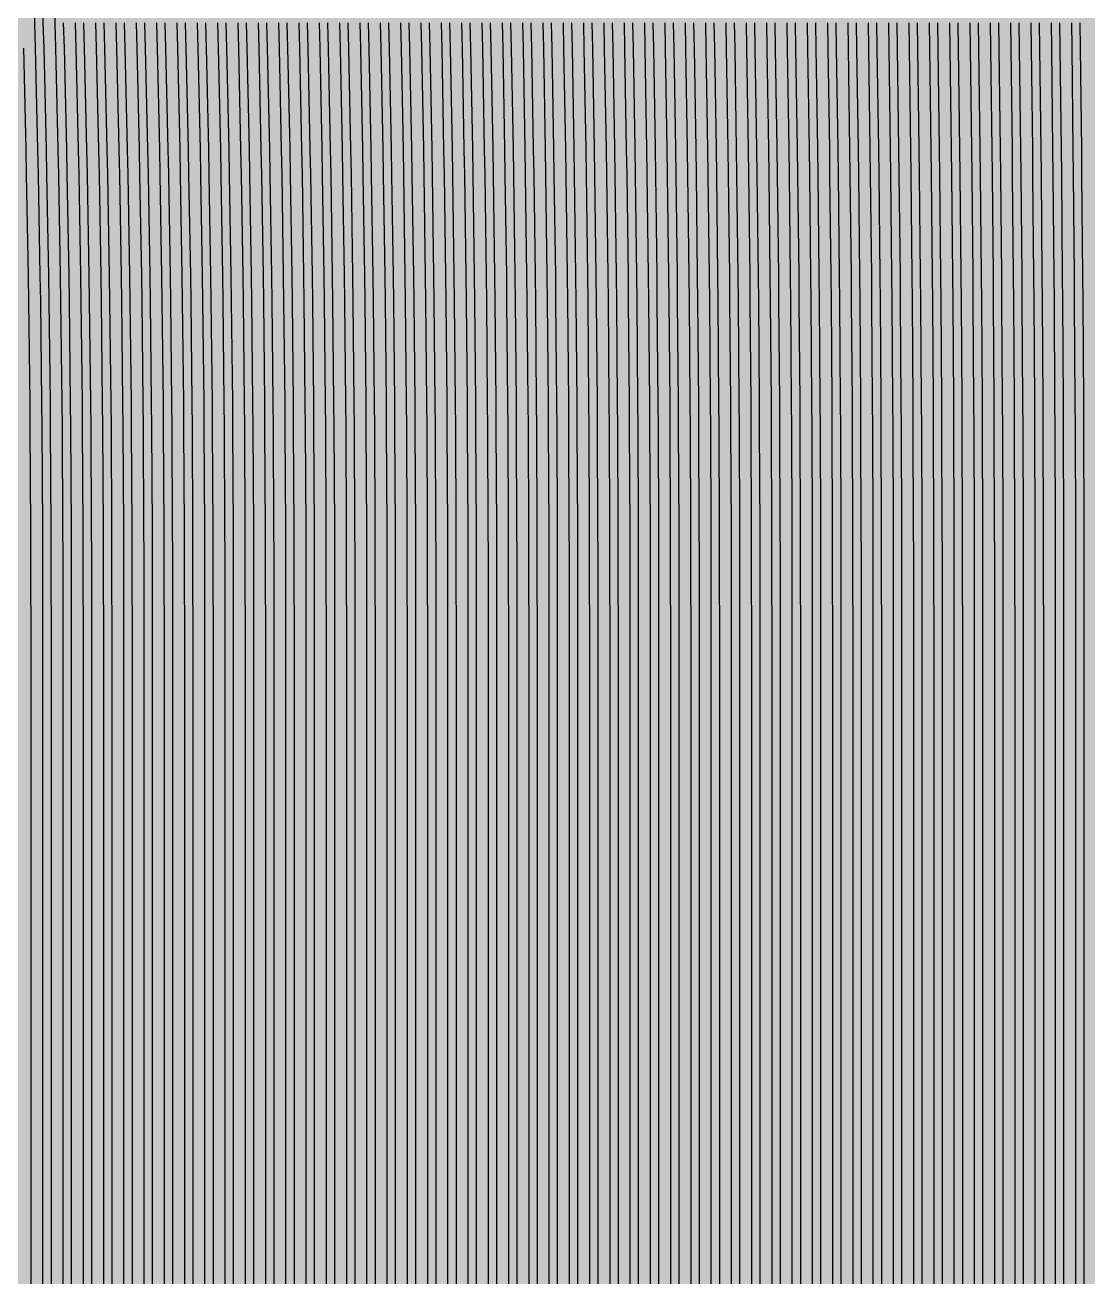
# Model space of a CAD drawing. Header units: metres. Extents: x -7240 to 10960, y -29667 to 1823.
# Drawn here: x 1337.5 to 1599.9, y -17857.6 to -17548.5 of the extents above; entities that cross this region are included whole.
import ezdxf

# ---------------------------------------------------------------- set-up
doc = ezdxf.new("R2010")
doc.units = ezdxf.units.M
doc.layers.add('Metal1', color=4, linetype='CONTINUOUS')
doc.layers.add('Polyimide', color=7, linetype='CONTINUOUS')

msp = doc.modelspace()

# ---------------------------------------------------------------- hatches: boundary and pattern name
at = {"layer": 'Polyimide'}
msp.add_hatch(color=7, dxfattribs=at).paths.add_polyline_path([(4088.45, -11806.89), (4098.72, -11851.21), (4115.58, -11893.47), (4138.63, -11932.7), (4167.35, -11967.99), (4201.08, -11998.53), (4239.03, -12023.62), (4280.35, -12042.68), (4349.18, -12073.73), (4413.2, -12113.76), (4471.26, -12162.04), (4522.3, -12217.69), (4565.39, -12279.7), (4599.74, -12346.94), (4624.73, -12418.19), (4639.91, -12492.16), (4645, -12567.5), (4639.91, -12642.84), (4624.73, -12716.8), (4599.74, -12788.06), (4565.39, -12855.3), (4522.3, -12917.31), (4471.26, -12972.96), (4413.2, -13021.24), (4349.18, -13061.27), (4280.35, -13092.32), (4239.03, -13111.38), (4201.08, -13136.47), (4167.35, -13167.01), (4138.63, -13202.3), (4115.58, -13241.52), (4098.72, -13283.78), (4088.45, -13328.11), (4085, -13373.48), (4085, -13567.5), (4099.45, -13861.55), (4142.64, -14152.77), (4214.18, -14438.35), (4313.36, -14715.55), (4439.24, -14981.69), (4590.59, -15234.21), (4765.97, -15470.68), (4963.68, -15688.82), (5181.82, -15886.53), (5418.29, -16061.91), (5670.81, -16213.26), (5936.95, -16339.14), (6214.15, -16438.32), (6499.73, -16509.85), (6790.95, -16553.05), (7085, -16567.5), (9960.38, -16567.5), (10038.79, -16571.35), (10116.45, -16582.87), (10192.6, -16601.95), (10266.52, -16628.4), (10337.49, -16661.96), (10404.83, -16702.32), (10467.89, -16749.09), (10526.06, -16801.81), (10578.78, -16859.98), (10625.55, -16923.04), (10665.91, -16990.38), (10699.48, -17061.35), (10725.93, -17135.27), (10745, -17211.43), (10756.52, -17289.08), (10760.38, -17367.5), (10760.38, -21957.3), (10721.61, -22012.91), (10685.97, -22070.59), (10653.58, -22130.14), (10624.53, -22191.39), (10598.92, -22254.16), (10576.82, -22318.25), (10558.3, -22383.46), (10543.41, -22449.6), (10532.21, -22516.46), (10524.72, -22583.84), (10520.97, -22651.53), (10520.97, -22719.32), (10524.72, -22787.01), (10532.21, -22854.38), (10543.41, -22921.24), (10558.3, -22987.38), (10576.82, -23052.6), (10598.92, -23116.68), (10624.53, -23179.45), (10653.58, -23240.71), (10685.97, -23300.26), (10721.61, -23357.93), (10760.38, -23413.54), (10760.38, -28667.5), (10756.52, -28745.91), (10745, -28823.57), (10725.93, -28899.73), (10699.48, -28973.65), (10665.91, -29044.62), (10625.55, -29111.96), (10578.78, -29175.01), (10526.06, -29233.19), (10467.89, -29285.91), (10404.83, -29332.68), (10337.49, -29373.04), (10266.52, -29406.6), (10192.6, -29433.05), (10116.45, -29452.13), (10038.79, -29463.65), (9960.38, -29467.5), (-6239.63, -29467.5), (-6318.04, -29463.65), (-6395.7, -29452.13), (-6471.85, -29433.05), (-6545.77, -29406.6), (-6616.74, -29373.04), (-6684.08, -29332.68), (-6747.14, -29285.91), (-6805.31, -29233.19), (-6858.03, -29175.01), (-6904.8, -29111.96), (-6945.16, -29044.62), (-6978.73, -28973.65), (-7005.18, -28899.73), (-7024.25, -28823.57), (-7035.77, -28745.91), (-7039.63, -28667.5), (-7039.63, -23426.32), (-6999.36, -23370.07), (-6962.33, -23311.63), (-6928.66, -23251.2), (-6898.45, -23188.96), (-6871.81, -23125.12), (-6848.81, -23059.88), (-6829.53, -22993.44), (-6814.04, -22926.02), (-6802.37, -22857.83), (-6794.57, -22789.09), (-6790.67, -22720.02), (-6790.67, -22650.84), (-6794.57, -22581.77), (-6802.37, -22513.03), (-6814.04, -22444.84), (-6829.53, -22377.42), (-6848.81, -22310.98), (-6871.81, -22245.74), (-6898.45, -22181.89), (-6928.66, -22119.66), (-6962.33, -22059.22), (-6999.36, -22000.79), (-7039.63, -21944.54), (-7039.63, -17367.5), (-7035.77, -17289.08), (-7024.25, -17211.43), (-7005.18, -17135.27), (-6978.73, -17061.35), (-6945.16, -16990.38), (-6904.8, -16923.04), (-6858.03, -16859.98), (-6805.31, -16801.81), (-6747.14, -16749.09), (-6684.08, -16702.32), (-6616.74, -16661.96), (-6545.77, -16628.4), (-6471.85, -16601.95), (-6395.7, -16582.87), (-6318.04, -16571.35), (-6239.63, -16567.5), (-3334, -16567.5), (-3039.95, -16553.05), (-2748.73, -16509.85), (-2463.15, -16438.32), (-2185.95, -16339.14), (-1919.81, -16213.26), (-1667.29, -16061.91), (-1430.82, -15886.53), (-1212.68, -15688.82), (-1014.97, -15470.68), (-839.59, -15234.21), (-688.24, -14981.69), (-562.36, -14715.55), (-463.18, -14438.35), (-391.64, -14152.77), (-348.45, -13861.55), (-334, -13567.5), (-334, -13373.48), (-337.45, -13328.11), (-347.72, -13283.78), (-364.58, -13241.52), (-387.63, -13202.3), (-416.35, -13167.01), (-450.08, -13136.47), (-488.03, -13111.38), (-529.35, -13092.32), (-529.35, -13092.32), (-598.18, -13061.27), (-662.2, -13021.24), (-720.26, -12972.96), (-771.3, -12917.31), (-814.39, -12855.3), (-848.74, -12788.06), (-873.73, -12716.8), (-888.91, -12642.84), (-894, -12567.5), (-888.91, -12492.16), (-873.73, -12418.19), (-848.74, -12346.94), (-814.39, -12279.7), (-771.3, -12217.69), (-720.26, -12162.04), (-662.2, -12113.76), (-598.18, -12073.73), (-529.35, -12042.68), (-488.03, -12023.62), (-450.08, -11998.53), (-416.35, -11967.99), (-387.63, -11932.7), (-364.58, -11893.47), (-347.72, -11851.21), (-337.45, -11806.89), (-334, -11761.52), (-334, -11074.31), (-337.45, -11028.94), (-347.72, -10984.62), (-364.58, -10942.36), (-387.63, -10903.13), (-416.35, -10867.84), (-450.08, -10837.3), (-488.03, -10812.21), (-529.35, -10793.16), (-529.35, -10793.16), (-598.18, -10762.1), (-662.2, -10722.07), (-720.26, -10673.8), (-771.3, -10618.15), (-814.39, -10556.13), (-848.74, -10488.89), (-873.73, -10417.64), (-888.91, -10343.67), (-894, -10268.33), (-888.91, -10192.99), (-873.73, -10119.03), (-848.74, -10047.77), (-814.39, -9980.53), (-771.3, -9918.52), (-720.26, -9862.87), (-662.2, -9814.59), (-598.18, -9774.56), (-529.35, -9743.51), (-488.03, -9724.45), (-450.08, -9699.36), (-416.35, -9668.82), (-387.63, -9633.53), (-364.58, -9594.31), (-347.72, -9552.05), (-337.45, -9507.72), (-334, -9462.35), (-334, -8775.14), (-337.45, -8729.78), (-347.72, -8685.45), (-364.58, -8643.19), (-387.63, -8603.96), (-416.35, -8568.68), (-450.08, -8538.14), (-488.03, -8513.05), (-529.35, -8493.99), (-529.35, -8493.99), (-598.18, -8462.94), (-662.2, -8422.91), (-720.26, -8374.63), (-771.3, -8318.98), (-814.39, -8256.97), (-848.74, -8189.73), (-873.73, -8118.47), (-888.91, -8044.5), (-894, -7969.17), (-888.91, -7893.83), (-873.73, -7819.86), (-848.74, -7748.61), (-814.39, -7681.36), (-771.3, -7619.35), (-720.26, -7563.7), (-662.2, -7515.42), (-598.18, -7475.4), (-529.35, -7444.34), (-529.35, -7444.34), (-488.03, -7425.28), (-450.08, -7400.2), (-416.35, -7369.66), (-387.63, -7334.37), (-364.58, -7295.14), (-347.72, -7252.88), (-337.45, -7208.56), (-334, -7163.19), (-334, -6475.98), (-337.45, -6430.61), (-347.72, -6386.29), (-364.58, -6344.02), (-387.63, -6304.8), (-416.35, -6269.51), (-450.08, -6238.97), (-488.03, -6213.88), (-529.35, -6194.82), (-529.35, -6194.82), (-598.18, -6163.77), (-662.2, -6123.74), (-720.26, -6075.46), (-771.3, -6019.81), (-814.39, -5957.8), (-848.74, -5890.56), (-873.73, -5819.31), (-888.91, -5745.34), (-894, -5670), (-888.91, -5594.66), (-873.73, -5520.69), (-848.74, -5449.44), (-814.39, -5382.2), (-771.3, -5320.19), (-720.26, -5264.54), (-662.2, -5216.26), (-598.18, -5176.23), (-529.35, -5145.18), (-529.35, -5145.18), (-488.03, -5126.12), (-450.08, -5101.03), (-416.35, -5070.49), (-387.63, -5035.2), (-364.58, -4995.98), (-347.72, -4953.71), (-337.45, -4909.39), (-334, -4864.02), (-334, 380), (-334, 1522.5), (-289, 1522.5), (-288.78, 1515.63), (-288.1, 1508.79), (-286.98, 1502.02), (-285.42, 1495.32), (-283.43, 1488.75), (-281.01, 1482.32), (-278.17, 1476.06), (-274.93, 1470), (-271.3, 1464.17), (-267.3, 1458.58), (-262.94, 1453.27), (-258.25, 1448.25), (-253.23, 1443.56), (-247.92, 1439.2), (-242.33, 1435.2), (-236.5, 1431.57), (-230.44, 1428.33), (-224.18, 1425.49), (-217.75, 1423.07), (-211.18, 1421.08), (-204.48, 1419.52), (-197.71, 1418.4), (-190.87, 1417.72), (-184, 1417.5), (-177.13, 1417.72), (-170.29, 1418.4), (-163.52, 1419.52), (-156.82, 1421.08), (-150.25, 1423.07), (-143.82, 1425.49), (-137.56, 1428.33), (-131.5, 1431.57), (-125.67, 1435.2), (-120.08, 1439.2), (-114.77, 1443.56), (-109.75, 1448.25), (-105.06, 1453.27), (-100.7, 1458.58), (-96.7, 1464.17), (-93.07, 1470), (-89.83, 1476.06), (-86.99, 1482.32), (-84.57, 1488.75), (-82.58, 1495.32), (-81.02, 1502.02), (-79.9, 1508.79), (-79.22, 1515.63), (-79, 1522.5), (1786, 1522.5), (3835, 1522.5), (3835.21, 1529.04), (3835.86, 1535.55), (3836.92, 1542.01), (3838.41, 1548.38), (3840.31, 1554.64), (3842.61, 1560.77), (3845.31, 1566.73), (3848.4, 1572.5), (3851.85, 1578.06), (3855.66, 1583.38), (3859.82, 1588.43), (3864.29, 1593.21), (3869.07, 1597.68), (3874.12, 1601.84), (3879.44, 1605.65), (3885, 1609.1), (3890.77, 1612.19), (3896.73, 1614.89), (3902.86, 1617.19), (3909.12, 1619.09), (3915.49, 1620.58), (3921.95, 1621.64), (3928.46, 1622.29), (3935, 1622.5), (3941.54, 1622.29), (3948.05, 1621.64), (3954.51, 1620.58), (3960.88, 1619.09), (3967.14, 1617.19), (3973.27, 1614.89), (3979.23, 1612.19), (3985, 1609.1), (3990.56, 1605.65), (3995.88, 1601.84), (4000.93, 1597.68), (4005.71, 1593.21), (4010.18, 1588.43), (4014.34, 1583.38), (4018.15, 1578.06), (4021.6, 1572.5), (4024.69, 1566.73), (4027.39, 1560.77), (4029.69, 1554.64), (4031.59, 1548.38), (4033.08, 1542.01), (4034.14, 1535.55), (4034.79, 1529.04), (4035, 1522.5), (4085, 1522.5), (4085, 380), (4085, 330), (4085, -4864.02), (4088.45, -4909.39), (4098.72, -4953.71), (4115.58, -4995.98), (4138.63, -5035.2), (4167.35, -5070.49), (4201.08, -5101.03), (4239.03, -5126.12), (4280.35, -5145.18), (4280.35, -5145.18), (4349.18, -5176.23), (4413.2, -5216.26), (4471.26, -5264.54), (4522.3, -5320.19), (4565.39, -5382.2), (4599.74, -5449.44), (4624.73, -5520.69), (4639.91, -5594.66), (4645, -5670), (4639.91, -5745.34), (4624.73, -5819.31), (4599.74, -5890.56), (4565.39, -5957.8), (4522.3, -6019.81), (4471.26, -6075.46), (4413.2, -6123.74), (4349.18, -6163.77), (4280.35, -6194.82), (4239.03, -6213.88), (4201.08, -6238.97), (4167.35, -6269.51), (4138.63, -6304.8), (4115.58, -6344.02), (4098.72, -6386.29), (4088.45, -6430.61), (4085, -6475.98), (4085, -11761.52), (4088.45, -11806.89)])

# ---------------------------------------------------------------- linework, layer by layer
at = {"layer": 'Metal1'}
for points in [[(1346.88, -18191.69), (1346.88, -17704.18), (1346.84, -17679.19), (1346.82, -17672.95), (1346.67, -17647.96), (1346.62, -17641.71), (1346.32, -17616.72), (1346.23, -17610.48), (1345.79, -17585.49), (1345.66, -17579.24), (1345.08, -17554.25), (1344.91, -17548.01), (1344.18, -17523.02), (1343.98, -17516.77), (1343.09, -17491.78), (1342.85, -17485.54), (1341.82, -17460.55), (1341.55, -17454.3), (1340.37, -17429.32), (1340.06, -17423.07), (1338.73, -17398.08), (1338.38, -17391.83), (1336.9, -17366.85)], [(1337.31, -17429.22), (1338.5, -17454.21), (1338.78, -17460.46), (1339.82, -17485.46), (1340.06, -17491.71), (1340.95, -17516.7), (1341.15, -17522.96), (1341.89, -17547.95), (1342.06, -17554.2), (1342.65, -17579.2), (1342.78, -17585.45), (1343.23, -17610.44), (1343.32, -17616.7), (1343.62, -17641.69), (1343.67, -17647.94), (1343.82, -17672.94), (1343.84, -17679.19), (1343.87, -17704.18), (1343.87, -18191.69)], [(1341.87, -18191.69), (1341.87, -17704.18), (1341.84, -17679.19), (1341.82, -17672.95), (1341.67, -17647.96), (1341.62, -17641.71), (1341.32, -17616.72), (1341.23, -17610.48), (1340.78, -17585.49), (1340.65, -17579.24), (1340.06, -17554.25), (1339.89, -17548.01), (1339.15, -17523.02), (1338.95, -17516.77), (1338.06, -17491.78), (1337.82, -17485.54), (1336.78, -17460.55)], [(1346.91, -17547.95), (1347.08, -17554.2), (1347.66, -17579.2), (1347.79, -17585.45), (1348.23, -17610.44), (1348.32, -17616.7), (1348.62, -17641.69), (1348.67, -17647.94), (1348.82, -17672.94), (1348.84, -17679.19), (1348.88, -17704.18), (1348.88, -18191.69)], [(1351.87, -18191.69), (1351.87, -17704.18), (1351.84, -17679.19), (1351.82, -17672.95), (1351.67, -17647.96), (1351.62, -17641.71), (1351.33, -17616.72), (1351.24, -17610.48), (1350.8, -17585.49), (1350.68, -17579.24), (1350.09, -17554.25), (1349.93, -17548.01)], [(1351.93, -17547.95), (1352.09, -17554.2), (1352.67, -17579.2), (1352.8, -17585.45), (1353.24, -17610.44), (1353.33, -17616.7), (1353.62, -17641.69), (1353.67, -17647.94), (1353.82, -17672.94), (1353.84, -17679.19), (1353.87, -17704.18), (1353.87, -18191.69)], [(1356.88, -18191.69), (1356.88, -17704.18), (1356.84, -17679.19), (1356.82, -17672.95), (1356.68, -17647.96), (1356.62, -17641.71), (1356.33, -17616.72), (1356.24, -17610.48), (1355.81, -17585.49), (1355.69, -17579.24), (1355.11, -17554.25), (1354.95, -17548.01)], [(1356.95, -17547.95), (1357.11, -17554.2), (1357.69, -17579.2), (1357.81, -17585.45), (1358.24, -17610.44), (1358.33, -17616.7), (1358.62, -17641.69), (1358.68, -17647.94), (1358.82, -17672.94), (1358.84, -17679.19), (1358.88, -17704.18), (1358.88, -18191.69)], [(1361.87, -18191.69), (1361.87, -17704.18), (1361.84, -17679.19), (1361.82, -17672.95), (1361.68, -17647.96), (1361.62, -17641.71), (1361.34, -17616.72), (1361.25, -17610.48), (1360.82, -17585.49), (1360.7, -17579.24), (1360.13, -17554.25), (1359.96, -17548.01)], [(1361.96, -17547.95), (1362.12, -17554.2), (1362.7, -17579.2), (1362.82, -17585.45), (1363.25, -17610.44), (1363.34, -17616.7), (1363.62, -17641.69), (1363.68, -17647.94), (1363.82, -17672.94), (1363.84, -17679.19), (1363.87, -17704.18), (1363.87, -18191.69)], [(1366.88, -18191.69), (1366.88, -17704.18), (1366.84, -17679.19), (1366.82, -17672.95), (1366.68, -17647.96), (1366.63, -17641.71), (1366.34, -17616.72), (1366.26, -17610.48), (1365.83, -17585.49), (1365.71, -17579.24), (1365.14, -17554.25), (1364.98, -17548.01)], [(1366.98, -17547.95), (1367.14, -17554.2), (1367.71, -17579.2), (1367.83, -17585.45), (1368.26, -17610.44), (1368.34, -17616.7), (1368.63, -17641.69), (1368.68, -17647.94), (1368.82, -17672.94), (1368.84, -17679.19), (1368.88, -17704.18), (1368.88, -18191.69)], [(1371.87, -18191.69), (1371.87, -17704.18), (1371.84, -17679.19), (1371.82, -17672.95), (1371.68, -17647.96), (1371.63, -17641.71), (1371.35, -17616.72), (1371.26, -17610.48), (1370.84, -17585.49), (1370.72, -17579.24), (1370.16, -17554.25), (1370, -17548.01)], [(1372, -17547.95), (1372.16, -17554.2), (1372.72, -17579.2), (1372.84, -17585.45), (1373.26, -17610.44), (1373.35, -17616.7), (1373.63, -17641.69), (1373.68, -17647.94), (1373.82, -17672.94), (1373.84, -17679.19), (1373.87, -17704.18), (1373.87, -18191.69)], [(1376.88, -18191.69), (1376.88, -17704.18), (1376.84, -17679.19), (1376.82, -17672.95), (1376.68, -17647.96), (1376.63, -17641.71), (1376.36, -17616.72), (1376.27, -17610.48), (1375.85, -17585.49), (1375.73, -17579.24), (1375.18, -17554.25), (1375.02, -17548)], [(1377.02, -17547.95), (1377.18, -17554.2), (1377.73, -17579.2), (1377.85, -17585.45), (1378.27, -17610.45), (1378.36, -17616.7), (1378.63, -17641.69), (1378.68, -17647.94), (1378.82, -17672.94), (1378.84, -17679.19), (1378.88, -17704.18), (1378.88, -18191.69)], [(1381.87, -18191.69), (1381.87, -17704.18), (1381.84, -17679.19), (1381.82, -17672.95), (1381.69, -17647.96), (1381.64, -17641.71), (1381.36, -17616.72), (1381.28, -17610.48), (1380.87, -17585.49), (1380.75, -17579.24), (1380.21, -17554.25), (1380.05, -17548)], [(1382.05, -17547.95), (1382.21, -17554.2), (1382.75, -17579.2), (1382.87, -17585.45), (1383.28, -17610.45), (1383.36, -17616.7), (1383.64, -17641.69), (1383.69, -17647.94), (1383.82, -17672.94), (1383.84, -17679.19), (1383.87, -17704.18), (1383.87, -18191.69)], [(1386.87, -18191.69), (1386.87, -17704.18), (1386.84, -17679.19), (1386.82, -17672.95), (1386.69, -17647.96), (1386.64, -17641.71), (1386.37, -17616.72), (1386.28, -17610.48), (1385.88, -17585.49), (1385.76, -17579.24), (1385.22, -17554.25), (1385.07, -17548)], [(1387.07, -17547.95), (1387.22, -17554.21), (1387.76, -17579.2), (1387.88, -17585.45), (1388.28, -17610.45), (1388.37, -17616.7), (1388.64, -17641.69), (1388.69, -17647.94), (1388.82, -17672.94), (1388.84, -17679.19), (1388.87, -17704.18), (1388.87, -18191.69)], [(1391.87, -18191.69), (1391.87, -17704.18), (1391.84, -17679.19), (1391.82, -17672.95), (1391.69, -17647.96), (1391.64, -17641.71), (1391.37, -17616.72), (1391.29, -17610.48), (1390.89, -17585.49), (1390.77, -17579.24), (1390.24, -17554.25), (1390.09, -17548)], [(1392.09, -17547.95), (1392.24, -17554.21), (1392.77, -17579.2), (1392.89, -17585.45), (1393.29, -17610.45), (1393.37, -17616.7), (1393.64, -17641.69), (1393.69, -17647.94), (1393.82, -17672.94), (1393.84, -17679.19), (1393.87, -17704.18), (1393.87, -18191.69)], [(1396.88, -18191.69), (1396.88, -17704.18), (1396.84, -17679.19), (1396.83, -17672.95), (1396.69, -17647.96), (1396.64, -17641.71), (1396.38, -17616.72), (1396.3, -17610.47), (1395.9, -17585.49), (1395.78, -17579.24), (1395.25, -17554.25), (1395.11, -17548)], [(1397.11, -17547.95), (1397.25, -17554.21), (1397.78, -17579.2), (1397.9, -17585.45), (1398.3, -17610.45), (1398.38, -17616.7), (1398.64, -17641.69), (1398.69, -17647.94), (1398.83, -17672.94), (1398.84, -17679.19), (1398.88, -17704.18), (1398.88, -18191.69)], [(1401.87, -18191.69), (1401.87, -17704.18), (1401.84, -17679.19), (1401.83, -17672.95), (1401.69, -17647.96), (1401.65, -17641.71), (1401.38, -17616.72), (1401.3, -17610.47), (1400.91, -17585.49), (1400.79, -17579.24), (1400.27, -17554.25), (1400.12, -17548)], [(1402.12, -17547.95), (1402.27, -17554.21), (1402.79, -17579.2), (1402.91, -17585.45), (1403.3, -17610.45), (1403.38, -17616.7), (1403.65, -17641.69), (1403.69, -17647.94), (1403.83, -17672.94), (1403.84, -17679.19), (1403.87, -17704.18), (1403.87, -18191.69)], [(1406.87, -18191.69), (1406.87, -17704.18), (1406.84, -17679.19), (1406.83, -17672.95), (1406.7, -17647.96), (1406.65, -17641.71), (1406.39, -17616.72), (1406.31, -17610.47), (1405.92, -17585.49), (1405.81, -17579.24), (1405.29, -17554.25), (1405.14, -17548)], [(1407.14, -17547.95), (1407.29, -17554.21), (1407.81, -17579.2), (1407.92, -17585.45), (1408.31, -17610.45), (1408.39, -17616.7), (1408.65, -17641.69), (1408.7, -17647.94), (1408.83, -17672.94), (1408.84, -17679.19), (1408.87, -17704.18), (1408.87, -18191.69)], [(1411.87, -18191.69), (1411.87, -17704.18), (1411.84, -17679.19), (1411.83, -17672.95), (1411.7, -17647.96), (1411.65, -17641.71), (1411.39, -17616.72), (1411.31, -17610.47), (1410.93, -17585.49), (1410.82, -17579.24), (1410.3, -17554.25), (1410.16, -17548)], [(1412.16, -17547.95), (1412.3, -17554.21), (1412.82, -17579.2), (1412.93, -17585.45), (1413.31, -17610.45), (1413.39, -17616.7), (1413.65, -17641.69), (1413.7, -17647.94), (1413.83, -17672.94), (1413.84, -17679.19), (1413.87, -17704.18), (1413.87, -18191.69)], [(1416.88, -18191.69), (1416.88, -17704.18), (1416.84, -17679.19), (1416.83, -17672.95), (1416.7, -17647.96), (1416.65, -17641.71), (1416.4, -17616.72), (1416.32, -17610.47), (1415.94, -17585.49), (1415.83, -17579.24), (1415.32, -17554.25), (1415.18, -17548)], [(1417.18, -17547.95), (1417.32, -17554.21), (1417.83, -17579.2), (1417.94, -17585.45), (1418.32, -17610.45), (1418.4, -17616.7), (1418.65, -17641.69), (1418.7, -17647.94), (1418.83, -17672.94), (1418.84, -17679.19), (1418.88, -17704.18), (1418.88, -18191.69)], [(1421.88, -18191.69), (1421.88, -17704.18), (1421.84, -17679.19), (1421.83, -17672.95), (1421.7, -17647.96), (1421.65, -17641.71), (1421.4, -17616.72), (1421.33, -17610.47), (1420.95, -17585.48), (1420.84, -17579.24), (1420.34, -17554.25), (1420.19, -17548)], [(1422.19, -17547.95), (1422.34, -17554.21), (1422.84, -17579.2), (1422.95, -17585.45), (1423.33, -17610.45), (1423.4, -17616.7), (1423.65, -17641.69), (1423.7, -17647.94), (1423.83, -17672.94), (1423.84, -17679.19), (1423.88, -17704.18), (1423.88, -18191.69)], [(1426.87, -18191.69), (1426.87, -17704.18), (1426.84, -17679.19), (1426.83, -17672.95), (1426.7, -17647.96), (1426.66, -17641.71), (1426.41, -17616.72), (1426.33, -17610.47), (1425.96, -17585.48), (1425.85, -17579.24), (1425.35, -17554.25), (1425.21, -17548)], [(1427.21, -17547.95), (1427.35, -17554.21), (1427.85, -17579.2), (1427.96, -17585.45), (1428.33, -17610.45), (1428.41, -17616.7), (1428.66, -17641.69), (1428.7, -17647.94), (1428.83, -17672.94), (1428.84, -17679.19), (1428.87, -17704.18), (1428.87, -18191.69)], [(1431.88, -18191.69), (1431.88, -17704.18), (1431.84, -17679.19), (1431.83, -17672.95), (1431.71, -17647.96), (1431.66, -17641.71), (1431.41, -17616.72), (1431.34, -17610.47), (1430.97, -17585.48), (1430.86, -17579.24), (1430.37, -17554.25), (1430.23, -17548)], [(1432.23, -17547.96), (1432.37, -17554.21), (1432.86, -17579.2), (1432.97, -17585.45), (1433.34, -17610.45), (1433.41, -17616.7), (1433.66, -17641.69), (1433.71, -17647.94), (1433.83, -17672.94), (1433.84, -17679.19), (1433.88, -17704.18), (1433.88, -18191.69)], [(1436.88, -18191.69), (1436.88, -17704.18), (1436.84, -17679.19), (1436.83, -17672.95), (1436.71, -17647.96), (1436.66, -17641.71), (1436.42, -17616.72), (1436.34, -17610.47), (1435.98, -17585.48), (1435.88, -17579.24), (1435.39, -17554.25), (1435.25, -17548)], [(1437.25, -17547.96), (1437.39, -17554.21), (1437.87, -17579.2), (1437.98, -17585.45), (1438.34, -17610.45), (1438.42, -17616.7), (1438.66, -17641.69), (1438.71, -17647.94), (1438.83, -17672.94), (1438.84, -17679.19), (1438.88, -17704.18), (1438.88, -18191.69)], [(1441.88, -18191.69), (1441.88, -17704.18), (1441.85, -17679.19), (1441.83, -17672.95), (1441.71, -17647.96), (1441.67, -17641.71), (1441.43, -17616.72), (1441.35, -17610.47), (1441, -17585.48), (1440.89, -17579.24), (1440.42, -17554.25), (1440.28, -17548)], [(1442.28, -17547.96), (1442.42, -17554.21), (1442.89, -17579.2), (1443, -17585.45), (1443.35, -17610.45), (1443.43, -17616.7), (1443.67, -17641.69), (1443.71, -17647.94), (1443.83, -17672.94), (1443.85, -17679.19), (1443.88, -17704.18), (1443.88, -18191.69)], [(1446.87, -18191.69), (1446.87, -17704.18), (1446.85, -17679.19), (1446.83, -17672.95), (1446.71, -17647.96), (1446.67, -17641.71), (1446.43, -17616.72), (1446.36, -17610.47), (1446.01, -17585.48), (1445.9, -17579.24), (1445.43, -17554.25), (1445.3, -17548)], [(1447.3, -17547.96), (1447.43, -17554.21), (1447.9, -17579.2), (1448.01, -17585.45), (1448.36, -17610.45), (1448.43, -17616.7), (1448.67, -17641.69), (1448.71, -17647.94), (1448.83, -17672.94), (1448.85, -17679.19), (1448.87, -17704.18), (1448.87, -18191.69)], [(1451.88, -18191.69), (1451.88, -17704.18), (1451.85, -17679.19), (1451.83, -17672.95), (1451.71, -17647.96), (1451.67, -17641.71), (1451.44, -17616.72), (1451.37, -17610.47), (1451.02, -17585.48), (1450.91, -17579.24), (1450.45, -17554.25), (1450.32, -17548)], [(1452.32, -17547.96), (1452.45, -17554.21), (1452.91, -17579.2), (1453.02, -17585.45), (1453.37, -17610.45), (1453.44, -17616.7), (1453.67, -17641.69), (1453.71, -17647.94), (1453.83, -17672.94), (1453.85, -17679.19), (1453.88, -17704.18), (1453.88, -18191.69)], [(1456.87, -18191.69), (1456.87, -17704.18), (1456.85, -17679.19), (1456.83, -17672.95), (1456.72, -17647.96), (1456.67, -17641.71), (1456.44, -17616.72), (1456.37, -17610.47), (1456.03, -17585.48), (1455.93, -17579.24), (1455.47, -17554.25), (1455.34, -17548)], [(1457.34, -17547.96), (1457.46, -17554.21), (1457.93, -17579.2), (1458.03, -17585.45), (1458.37, -17610.45), (1458.44, -17616.7), (1458.67, -17641.69), (1458.72, -17647.94), (1458.83, -17672.94), (1458.85, -17679.19), (1458.87, -17704.18), (1458.87, -18191.69)], [(1461.88, -18191.69), (1461.88, -17704.18), (1461.85, -17679.19), (1461.83, -17672.95), (1461.72, -17647.96), (1461.68, -17641.71), (1461.45, -17616.72), (1461.38, -17610.47), (1461.04, -17585.48), (1460.94, -17579.24), (1460.48, -17554.25), (1460.35, -17548)], [(1462.35, -17547.96), (1462.48, -17554.21), (1462.94, -17579.2), (1463.04, -17585.45), (1463.38, -17610.45), (1463.45, -17616.7), (1463.68, -17641.69), (1463.72, -17647.94), (1463.83, -17672.94), (1463.85, -17679.19), (1463.88, -17704.18), (1463.88, -18191.69)], [(1466.87, -18191.69), (1466.87, -17704.18), (1466.85, -17679.19), (1466.83, -17672.95), (1466.72, -17647.96), (1466.68, -17641.71), (1466.45, -17616.72), (1466.38, -17610.47), (1466.05, -17585.48), (1465.95, -17579.24), (1465.5, -17554.25), (1465.37, -17548)], [(1467.37, -17547.96), (1467.5, -17554.21), (1467.95, -17579.2), (1468.05, -17585.45), (1468.38, -17610.45), (1468.45, -17616.7), (1468.68, -17641.69), (1468.72, -17647.94), (1468.83, -17672.94), (1468.85, -17679.19), (1468.87, -17704.18), (1468.87, -18191.69)], [(1471.88, -18191.69), (1471.88, -17704.18), (1471.85, -17679.19), (1471.83, -17672.95), (1471.72, -17647.96), (1471.68, -17641.71), (1471.46, -17616.72), (1471.39, -17610.47), (1471.06, -17585.48), (1470.96, -17579.24), (1470.51, -17554.25), (1470.39, -17548)], [(1472.39, -17547.96), (1472.51, -17554.21), (1472.96, -17579.2), (1473.06, -17585.45), (1473.39, -17610.45), (1473.46, -17616.7), (1473.68, -17641.69), (1473.72, -17647.94), (1473.83, -17672.94), (1473.85, -17679.19), (1473.88, -17704.18), (1473.88, -18191.69)], [(1476.87, -18191.69), (1476.87, -17704.18), (1476.85, -17679.19), (1476.83, -17672.95), (1476.72, -17647.96), (1476.68, -17641.71), (1476.46, -17616.72), (1476.39, -17610.47), (1476.07, -17585.48), (1475.97, -17579.24), (1475.53, -17554.25), (1475.41, -17548)], [(1477.41, -17547.96), (1477.53, -17554.21), (1477.97, -17579.2), (1478.06, -17585.45), (1478.39, -17610.45), (1478.46, -17616.7), (1478.68, -17641.69), (1478.72, -17647.94), (1478.83, -17672.94), (1478.85, -17679.19), (1478.87, -17704.18), (1478.87, -18191.69)], [(1481.88, -18191.69), (1481.88, -17704.18), (1481.85, -17679.19), (1481.83, -17672.95), (1481.73, -17647.96), (1481.69, -17641.71), (1481.47, -17616.72), (1481.4, -17610.47), (1481.07, -17585.48), (1480.98, -17579.24), (1480.55, -17554.25), (1480.42, -17548)], [(1482.42, -17547.96), (1482.55, -17554.21), (1482.98, -17579.2), (1483.07, -17585.45), (1483.4, -17610.45), (1483.47, -17616.7), (1483.68, -17641.69), (1483.73, -17647.94), (1483.83, -17672.94), (1483.85, -17679.19), (1483.88, -17704.18), (1483.88, -18191.69)], [(1486.87, -18191.69), (1486.87, -17704.18), (1486.85, -17679.19), (1486.83, -17672.95), (1486.73, -17647.96), (1486.69, -17641.71), (1486.47, -17616.72), (1486.41, -17610.47), (1486.08, -17585.48), (1485.99, -17579.24), (1485.56, -17554.25), (1485.44, -17548)], [(1487.44, -17547.96), (1487.56, -17554.21), (1487.99, -17579.2), (1488.08, -17585.45), (1488.41, -17610.45), (1488.47, -17616.7), (1488.69, -17641.69), (1488.73, -17647.94), (1488.83, -17672.94), (1488.85, -17679.19), (1488.87, -17704.18), (1488.87, -18191.69)], [(1491.88, -18191.69), (1491.88, -17704.18), (1491.85, -17679.19), (1491.84, -17672.95), (1491.73, -17647.96), (1491.69, -17641.71), (1491.48, -17616.72), (1491.41, -17610.47), (1491.09, -17585.48), (1491, -17579.24), (1490.58, -17554.25), (1490.46, -17548)], [(1492.46, -17547.96), (1492.58, -17554.21), (1493, -17579.2), (1493.09, -17585.45), (1493.41, -17610.45), (1493.48, -17616.7), (1493.69, -17641.69), (1493.73, -17647.94), (1493.84, -17672.94), (1493.85, -17679.19), (1493.88, -17704.18), (1493.88, -18191.69)], [(1496.87, -18191.69), (1496.87, -17704.18), (1496.85, -17679.19), (1496.84, -17672.95), (1496.73, -17647.96), (1496.69, -17641.71), (1496.48, -17616.72), (1496.42, -17610.47), (1496.11, -17585.48), (1496.02, -17579.24), (1495.6, -17554.25), (1495.48, -17548)], [(1497.48, -17547.96), (1497.6, -17554.21), (1498.02, -17579.2), (1498.11, -17585.45), (1498.42, -17610.45), (1498.48, -17616.7), (1498.69, -17641.69), (1498.73, -17647.94), (1498.84, -17672.94), (1498.85, -17679.19), (1498.87, -17704.18), (1498.87, -18191.69)], [(1501.88, -18191.69), (1501.88, -17704.18), (1501.85, -17679.19), (1501.84, -17672.95), (1501.73, -17647.95), (1501.7, -17641.71), (1501.49, -17616.72), (1501.43, -17610.47), (1501.12, -17585.48), (1501.03, -17579.23), (1500.63, -17554.24), (1500.51, -17548)], [(1502.51, -17547.96), (1502.63, -17554.21), (1503.03, -17579.2), (1503.12, -17585.45), (1503.43, -17610.45), (1503.49, -17616.7), (1503.7, -17641.69), (1503.73, -17647.94), (1503.84, -17672.94), (1503.85, -17679.19), (1503.88, -17704.18), (1503.88, -18191.69)], [(1506.87, -18191.69), (1506.87, -17704.18), (1506.85, -17679.19), (1506.84, -17672.95), (1506.74, -17647.95), (1506.7, -17641.71), (1506.5, -17616.72), (1506.43, -17610.47), (1506.13, -17585.48), (1506.05, -17579.23), (1505.64, -17554.24), (1505.53, -17548)], [(1507.53, -17547.96), (1507.64, -17554.21), (1508.05, -17579.2), (1508.13, -17585.46), (1508.43, -17610.45), (1508.5, -17616.7), (1508.7, -17641.69), (1508.74, -17647.94), (1508.84, -17672.94), (1508.85, -17679.19), (1508.87, -17704.18), (1508.87, -18191.69)], [(1511.87, -18191.69), (1511.87, -17704.18), (1511.85, -17679.19), (1511.84, -17672.95), (1511.74, -17647.95), (1511.7, -17641.71), (1511.5, -17616.72), (1511.44, -17610.47), (1511.14, -17585.48), (1511.06, -17579.23), (1510.66, -17554.24), (1510.55, -17548)], [(1512.55, -17547.96), (1512.66, -17554.21), (1513.06, -17579.2), (1513.14, -17585.46), (1513.44, -17610.45), (1513.5, -17616.7), (1513.7, -17641.69), (1513.74, -17647.94), (1513.84, -17672.94), (1513.85, -17679.19), (1513.87, -17704.18), (1513.87, -18191.69)], [(1516.87, -18191.69), (1516.87, -17704.18), (1516.85, -17679.19), (1516.84, -17672.95), (1516.74, -17647.95), (1516.7, -17641.71), (1516.51, -17616.72), (1516.45, -17610.47), (1516.15, -17585.48), (1516.07, -17579.23), (1515.68, -17554.24), (1515.57, -17548)], [(1517.56, -17547.96), (1517.67, -17554.21), (1518.07, -17579.2), (1518.15, -17585.46), (1518.45, -17610.45), (1518.51, -17616.7), (1518.7, -17641.69), (1518.74, -17647.94), (1518.84, -17672.94), (1518.85, -17679.19), (1518.87, -17704.18), (1518.87, -18191.69)], [(1521.88, -18191.69), (1521.88, -17704.18), (1521.85, -17679.19), (1521.84, -17672.95), (1521.74, -17647.95), (1521.71, -17641.71), (1521.51, -17616.72), (1521.45, -17610.47), (1521.16, -17585.48), (1521.08, -17579.23), (1520.69, -17554.24), (1520.58, -17548)], [(1522.58, -17547.96), (1522.69, -17554.21), (1523.08, -17579.2), (1523.16, -17585.46), (1523.45, -17610.45), (1523.51, -17616.7), (1523.71, -17641.69), (1523.74, -17647.95), (1523.84, -17672.94), (1523.85, -17679.19), (1523.88, -17704.18), (1523.88, -18191.69)], [(1526.87, -18191.69), (1526.87, -17704.18), (1526.85, -17679.19), (1526.84, -17672.95), (1526.74, -17647.95), (1526.71, -17641.71), (1526.52, -17616.72), (1526.46, -17610.47), (1526.17, -17585.48), (1526.09, -17579.23), (1525.71, -17554.24), (1525.6, -17548)], [(1527.6, -17547.96), (1527.71, -17554.21), (1528.09, -17579.21), (1528.17, -17585.46), (1528.46, -17610.45), (1528.52, -17616.7), (1528.71, -17641.7), (1528.74, -17647.95), (1528.84, -17672.94), (1528.85, -17679.19), (1528.87, -17704.18), (1528.87, -18191.69)], [(1531.87, -18191.69), (1531.87, -17704.18), (1531.85, -17679.19), (1531.84, -17672.95), (1531.75, -17647.95), (1531.71, -17641.71), (1531.52, -17616.72), (1531.46, -17610.47), (1531.18, -17585.48), (1531.1, -17579.23), (1530.72, -17554.24), (1530.62, -17548)], [(1532.62, -17547.96), (1532.72, -17554.21), (1533.1, -17579.21), (1533.18, -17585.46), (1533.46, -17610.45), (1533.52, -17616.7), (1533.71, -17641.7), (1533.75, -17647.95), (1533.84, -17672.94), (1533.85, -17679.19), (1533.87, -17704.18), (1533.87, -18191.69)], [(1536.87, -18191.69), (1536.87, -17704.18), (1536.85, -17679.19), (1536.84, -17672.95), (1536.75, -17647.95), (1536.71, -17641.71), (1536.53, -17616.72), (1536.47, -17610.47), (1536.19, -17585.48), (1536.11, -17579.23), (1535.74, -17554.24), (1535.64, -17548)], [(1537.64, -17547.96), (1537.74, -17554.21), (1538.11, -17579.21), (1538.19, -17585.46), (1538.47, -17610.45), (1538.53, -17616.7), (1538.71, -17641.7), (1538.75, -17647.95), (1538.84, -17672.94), (1538.85, -17679.19), (1538.87, -17704.18), (1538.87, -18191.69)], [(1541.88, -18191.69), (1541.88, -17704.18), (1541.85, -17679.19), (1541.84, -17672.95), (1541.75, -17647.95), (1541.72, -17641.71), (1541.53, -17616.72), (1541.48, -17610.47), (1541.2, -17585.48), (1541.12, -17579.23), (1540.76, -17554.24), (1540.65, -17548)], [(1542.65, -17547.96), (1542.76, -17554.21), (1543.12, -17579.21), (1543.2, -17585.46), (1543.48, -17610.45), (1543.53, -17616.7), (1543.72, -17641.7), (1543.75, -17647.95), (1543.84, -17672.94), (1543.85, -17679.19), (1543.88, -17704.18), (1543.88, -18191.69)], [(1546.88, -18191.69), (1546.88, -17704.18), (1546.85, -17679.19), (1546.84, -17672.95), (1546.75, -17647.95), (1546.72, -17641.71), (1546.54, -17616.72), (1546.48, -17610.47), (1546.21, -17585.48), (1546.13, -17579.23), (1545.77, -17554.24), (1545.67, -17548)], [(1547.67, -17547.96), (1547.77, -17554.21), (1548.13, -17579.21), (1548.21, -17585.46), (1548.48, -17610.45), (1548.54, -17616.7), (1548.72, -17641.7), (1548.75, -17647.95), (1548.84, -17672.94), (1548.85, -17679.19), (1548.88, -17704.18), (1548.88, -18191.69)], [(1551.87, -18191.69), (1551.87, -17704.18), (1551.85, -17679.19), (1551.84, -17672.95), (1551.75, -17647.95), (1551.72, -17641.71), (1551.54, -17616.72), (1551.49, -17610.47), (1551.22, -17585.48), (1551.14, -17579.23), (1550.79, -17554.24), (1550.69, -17548)], [(1552.69, -17547.96), (1552.79, -17554.21), (1553.14, -17579.21), (1553.22, -17585.46), (1553.49, -17610.45), (1553.54, -17616.7), (1553.72, -17641.7), (1553.75, -17647.95), (1553.84, -17672.94), (1553.85, -17679.19), (1553.87, -17704.18), (1553.87, -18191.69)], [(1556.88, -18191.69), (1556.88, -17704.18), (1556.85, -17679.19), (1556.84, -17672.95), (1556.76, -17647.95), (1556.72, -17641.71), (1556.55, -17616.72), (1556.49, -17610.47), (1556.23, -17585.48), (1556.16, -17579.23), (1555.81, -17554.24), (1555.71, -17548)], [(1557.71, -17547.96), (1557.81, -17554.21), (1558.16, -17579.21), (1558.23, -17585.46), (1558.49, -17610.45), (1558.55, -17616.7), (1558.72, -17641.7), (1558.76, -17647.95), (1558.84, -17672.94), (1558.85, -17679.19), (1558.88, -17704.18), (1558.88, -18191.69)], [(1561.88, -18191.69), (1561.88, -17704.18), (1561.85, -17679.19), (1561.84, -17672.95), (1561.76, -17647.95), (1561.73, -17641.71), (1561.56, -17616.72), (1561.5, -17610.47), (1561.25, -17585.48), (1561.18, -17579.23), (1560.84, -17554.24), (1560.74, -17547.99)], [(1562.74, -17547.96), (1562.84, -17554.21), (1563.18, -17579.21), (1563.25, -17585.46), (1563.5, -17610.45), (1563.56, -17616.7), (1563.73, -17641.7), (1563.76, -17647.95), (1563.84, -17672.94), (1563.85, -17679.19), (1563.88, -17704.18), (1563.88, -18191.69)], [(1566.88, -18191.69), (1566.88, -17704.18), (1566.85, -17679.19), (1566.84, -17672.95), (1566.76, -17647.95), (1566.73, -17641.71), (1566.56, -17616.72), (1566.51, -17610.47), (1566.26, -17585.48), (1566.19, -17579.23), (1565.85, -17554.24), (1565.76, -17547.99)], [(1567.76, -17547.96), (1567.85, -17554.21), (1568.19, -17579.21), (1568.26, -17585.46), (1568.51, -17610.45), (1568.56, -17616.7), (1568.73, -17641.7), (1568.76, -17647.95), (1568.84, -17672.94), (1568.85, -17679.19), (1568.88, -17704.18), (1568.88, -18191.69)], [(1571.87, -18191.69), (1571.87, -17704.18), (1571.85, -17679.19), (1571.84, -17672.95), (1571.76, -17647.95), (1571.73, -17641.71), (1571.57, -17616.72), (1571.52, -17610.47), (1571.27, -17585.48), (1571.2, -17579.23), (1570.87, -17554.24), (1570.78, -17547.99)], [(1572.78, -17547.96), (1572.87, -17554.21), (1573.2, -17579.21), (1573.27, -17585.46), (1573.52, -17610.45), (1573.57, -17616.7), (1573.73, -17641.7), (1573.76, -17647.95), (1573.84, -17672.94), (1573.85, -17679.19), (1573.87, -17704.18), (1573.87, -18191.69)], [(1576.88, -18191.69), (1576.88, -17704.18), (1576.85, -17679.19), (1576.84, -17672.95), (1576.76, -17647.95), (1576.73, -17641.71), (1576.57, -17616.72), (1576.52, -17610.47), (1576.28, -17585.48), (1576.21, -17579.23), (1575.89, -17554.24), (1575.79, -17547.99)], [(1577.79, -17547.96), (1577.89, -17554.21), (1578.21, -17579.21), (1578.28, -17585.46), (1578.52, -17610.45), (1578.57, -17616.7), (1578.73, -17641.7), (1578.76, -17647.95), (1578.84, -17672.94), (1578.85, -17679.19), (1578.88, -17704.18), (1578.88, -18191.69)], [(1581.87, -18191.69), (1581.87, -17704.18), (1581.86, -17679.19), (1581.85, -17672.94), (1581.77, -17647.95), (1581.74, -17641.71), (1581.58, -17616.72), (1581.53, -17610.47), (1581.29, -17585.48), (1581.22, -17579.23), (1580.9, -17554.24), (1580.81, -17547.99)], [(1582.81, -17547.96), (1582.9, -17554.21), (1583.22, -17579.21), (1583.29, -17585.46), (1583.53, -17610.45), (1583.58, -17616.7), (1583.74, -17641.7), (1583.77, -17647.95), (1583.85, -17672.94), (1583.86, -17679.19), (1583.87, -17704.18), (1583.87, -18191.69)], [(1586.88, -18191.69), (1586.88, -17704.18), (1586.86, -17679.19), (1586.85, -17672.94), (1586.77, -17647.95), (1586.74, -17641.71), (1586.58, -17616.72), (1586.53, -17610.47), (1586.3, -17585.48), (1586.23, -17579.23), (1585.92, -17554.24), (1585.83, -17547.99)], [(1587.83, -17547.96), (1587.92, -17554.21), (1588.23, -17579.21), (1588.3, -17585.46), (1588.53, -17610.45), (1588.58, -17616.7), (1588.74, -17641.7), (1588.77, -17647.95), (1588.85, -17672.94), (1588.86, -17679.19), (1588.88, -17704.18), (1588.88, -18191.69)], [(1591.87, -18191.69), (1591.87, -17704.18), (1591.86, -17679.19), (1591.85, -17672.94), (1591.77, -17647.95), (1591.74, -17641.71), (1591.59, -17616.72), (1591.54, -17610.47), (1591.31, -17585.48), (1591.24, -17579.23), (1590.93, -17554.24), (1590.85, -17547.99)], [(1592.85, -17547.96), (1592.93, -17554.21), (1593.24, -17579.21), (1593.31, -17585.46), (1593.54, -17610.45), (1593.59, -17616.7), (1593.74, -17641.7), (1593.77, -17647.95), (1593.85, -17672.94), (1593.86, -17679.19), (1593.87, -17704.18), (1593.87, -18191.69)], [(1596.88, -18191.69), (1596.88, -17704.18), (1596.86, -17679.19), (1596.85, -17672.94), (1596.77, -17647.95), (1596.74, -17641.71), (1596.59, -17616.72), (1596.54, -17610.47), (1596.32, -17585.48), (1596.25, -17579.23), (1595.95, -17554.24), (1595.87, -17547.99)], [(1597.86, -17547.96), (1597.95, -17554.21), (1598.25, -17579.21), (1598.32, -17585.46), (1598.54, -17610.45), (1598.59, -17616.7), (1598.74, -17641.7), (1598.77, -17647.95), (1598.85, -17672.94), (1598.86, -17679.19), (1598.88, -17704.18), (1598.88, -18191.69)], [(1337.04, -17554.2), (1337.64, -17579.2), (1337.77, -17585.45), (1338.22, -17610.44), (1338.31, -17616.7), (1338.61, -17641.69), (1338.67, -17647.94), (1338.82, -17672.94), (1338.84, -17679.19), (1338.88, -17704.18), (1338.88, -18191.69)]]:
    msp.add_lwpolyline(points, dxfattribs=at)

doc.saveas('drawing.dxf')
